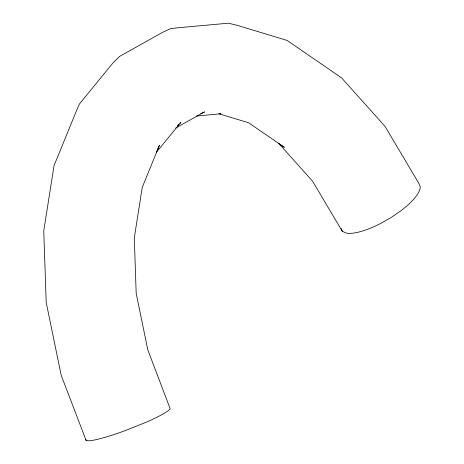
<?xml version="1.0" encoding="UTF-8"?>
<svg xmlns="http://www.w3.org/2000/svg" width="464" height="464" viewBox="0 0 464 464"><rect width="100%" height="100%" fill="white"/><g stroke="black" fill="none" stroke-linecap="round" stroke-linejoin="round"><path stroke-width="0.7" d="M177.393 125.808L178.866 124.352M179.846 123.378L180.827 122.409L156.264 152.465L159.506 145.128L142.245 187.375L134.293 237.922L136.184 293.318L147.79 349.792L170.155 408.726A44.747 5.191 -20.9 0 1 145.406 422.565L123.76 431.16A45.785 5.313 -20.9 0 1 89.361 440.8L86.165 440.597L61.167 375.214L46.191 302.366L43.755 230.91L54.015 165.712L76.276 111.215L79.518 103.872L113.088 62.779L119.463 56.463L162.151 32.584L170.619 28.606L179.957 27.596L228.329 23.2L237.156 25.3L287.141 40.449L341.603 77.888L385.045 126.417L418.876 183.408L420.245 186.888A44.747 14.013 -30.7 0 1 400.484 211.079L390.92 217.622L380.654 223.462A45.785 14.338 -30.7 0 1 346.254 233.102L342.27 231.252L312.51 181.117L278.835 143.498L284.368 147.337L248.582 122.763L218.915 113.773M175.705 128.023L204.549 111.894L200.639 113.732M196.69 115.977L220.847 113.784L219.489 113.46M341.127 228.352L342.27 231.252M85.823 439.263L86.165 440.597"/></g></svg>
